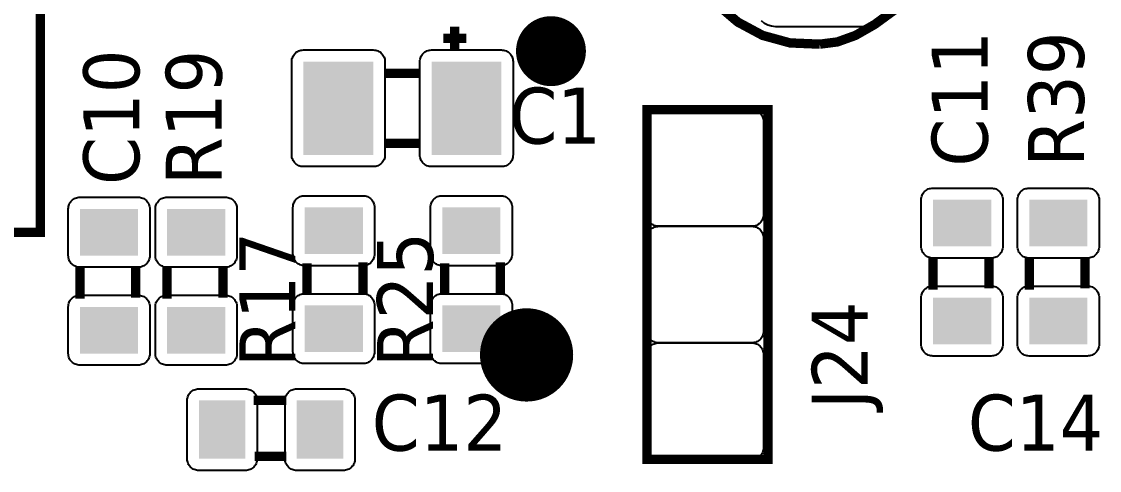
# Model space of a CAD drawing. Header units: millimetres. Extents: x 123.5 to 144.3, y 105.4 to 121.6.
# Drawn here: x 126.4 to 128.066, y 112.076 to 112.769 of the extents above; entities that cross this region are included whole.
import ezdxf

# ---------------------------------------------------------------- set-up
doc = ezdxf.new("R2010")
doc.units = ezdxf.units.MM
doc.layers.add('DESC', color=250, linetype='Continuous')
doc.styles.get("Standard").update_dxf_attribs({"font": 'tahoma.ttf'})

# ---------------------------------------------------------------- blocks, each defined once
blk = doc.blocks.new('RPAD')
blk.add_trace([(-0.5, -0.5), (-0.5, 0.5), (0.5, -0.5), (0.5, 0.5)])
blk = doc.blocks.new('EPAD')
at = {"const_width": 0.5}
blk.add_lwpolyline([(-0.25, 0, 1), (0.25, 0, 1)], format="xyb", close=True, dxfattribs=at)
blk = doc.blocks.new('DIELEC-AUT006')
at = {"const_width": 0.012}
for points in [[(145.8123, 112.2785), (146.5504, 112.2785), (146.5504, 113.6663), (145.8123, 113.6663), (145.8123, 112.2785)], [(145.8123, 112.2785), (146.5504, 112.2785), (146.5504, 113.6663), (145.8123, 113.6663), (145.8123, 112.2785)], [(145.8123, 112.2785), (146.5504, 112.2785), (146.5504, 113.6663), (145.8123, 113.6663), (145.8123, 112.2785)], [(147.5544, 112.5205), (147.516, 112.5221), (147.4806, 112.5318), (147.4487, 112.5489), (147.4211, 112.5725), (147.3984, 112.6018), (147.3813, 112.636), (147.3706, 112.6742), (147.3669, 112.7155)], [(147.5544, 112.5205), (147.516, 112.5221), (147.4806, 112.5318), (147.4487, 112.5489), (147.4211, 112.5725), (147.3984, 112.6018), (147.3813, 112.636), (147.3706, 112.6742), (147.3669, 112.7155)], [(147.5544, 112.5205), (147.516, 112.5221), (147.4806, 112.5318), (147.4487, 112.5489), (147.4211, 112.5725), (147.3984, 112.6018), (147.3813, 112.636), (147.3706, 112.6742), (147.3669, 112.7155)], [(147.5544, 112.5205), (147.577, 112.5234), (147.6003, 112.5318), (147.625, 112.5459), (147.6519, 112.5655)], [(147.5544, 112.5205), (147.577, 112.5234), (147.6003, 112.5318), (147.625, 112.5459), (147.6519, 112.5655)], [(147.5544, 112.5205), (147.577, 112.5234), (147.6003, 112.5318), (147.625, 112.5459), (147.6519, 112.5655)], [(147.0843, 112.543), (147.0843, 112.513)], [(147.0843, 112.543), (147.0843, 112.513)], [(147.0843, 112.543), (147.0843, 112.513)], [(147.0693, 112.528), (147.0993, 112.528)], [(147.0693, 112.528), (147.0993, 112.528)], [(147.0693, 112.528), (147.0993, 112.528)], [(146.9943, 112.483), (147.0393, 112.483)], [(146.9943, 112.483), (147.0393, 112.483)], [(146.9943, 112.483), (147.0393, 112.483)], [(147.3317, 111.9862), (147.4876, 111.9862), (147.4876, 112.4362), (147.3317, 112.4362), (147.3317, 111.9862)], [(147.3317, 111.9862), (147.4876, 111.9862), (147.4876, 112.4362), (147.3317, 112.4362), (147.3317, 111.9862)], [(147.3317, 111.9862), (147.4876, 111.9862), (147.4876, 112.4362), (147.3317, 112.4362), (147.3317, 111.9862)], [(146.9943, 112.393), (147.0393, 112.393)], [(146.9943, 112.393), (147.0393, 112.393)], [(146.9943, 112.393), (147.0393, 112.393)], [(147.7, 112.2468), (147.7, 112.2048)], [(147.7, 112.2468), (147.7, 112.2048)], [(147.7, 112.2468), (147.7, 112.2048)], [(147.772, 112.2468), (147.772, 112.2063)], [(147.772, 112.2468), (147.772, 112.2063)], [(147.772, 112.2468), (147.772, 112.2063)], [(147.824, 112.2468), (147.824, 112.2048)], [(147.824, 112.2468), (147.824, 112.2048)], [(147.824, 112.2468), (147.824, 112.2048)], [(147.896, 112.2468), (147.896, 112.2063)], [(147.896, 112.2468), (147.896, 112.2063)], [(147.896, 112.2468), (147.896, 112.2063)], [(146.6015, 112.235), (146.6015, 112.193)], [(146.6015, 112.235), (146.6015, 112.193)], [(146.6015, 112.235), (146.6015, 112.193)], [(146.6735, 112.235), (146.6735, 112.1945)], [(146.6735, 112.235), (146.6735, 112.1945)], [(146.6735, 112.235), (146.6735, 112.1945)], [(146.7137, 112.235), (146.7137, 112.193)], [(146.7137, 112.235), (146.7137, 112.193)], [(146.7137, 112.235), (146.7137, 112.193)], [(146.7857, 112.235), (146.7857, 112.1945)], [(146.7857, 112.235), (146.7857, 112.1945)], [(146.7857, 112.235), (146.7857, 112.1945)], [(146.8939, 112.198), (146.8939, 112.2385)], [(146.8939, 112.198), (146.8939, 112.2385)], [(146.8939, 112.198), (146.8939, 112.2385)], [(146.9659, 112.198), (146.9659, 112.24)], [(146.9659, 112.198), (146.9659, 112.24)], [(146.9659, 112.198), (146.9659, 112.24)], [(147.0711, 112.198), (147.0711, 112.2385)], [(147.0711, 112.198), (147.0711, 112.2385)], [(147.0711, 112.198), (147.0711, 112.2385)], [(147.1431, 112.198), (147.1431, 112.24)], [(147.1431, 112.198), (147.1431, 112.24)], [(147.1431, 112.198), (147.1431, 112.24)], [(146.8672, 112.0621), (146.8252, 112.0621)], [(146.8672, 112.0621), (146.8252, 112.0621)], [(146.8672, 112.0621), (146.8252, 112.0621)], [(146.8672, 111.9901), (146.8267, 111.9901)], [(146.8672, 111.9901), (146.8267, 111.9901)], [(146.8672, 111.9901), (146.8267, 111.9901)]]:
    blk.add_lwpolyline(points, dxfattribs=at)
blk.add_lwpolyline([(147.6295, 112.5504), (147.6258, 112.5473), (147.6214, 112.545), (147.6166, 112.5436), (147.6114, 112.543), (147.4974, 112.543), (147.4922, 112.5436), (147.4873, 112.545), (147.483, 112.5473), (147.4793, 112.5504)])
for points in [[(146.8893, 112.513), (146.9793, 112.513), (146.9809, 112.5129), (146.9824, 112.5127), (146.9838, 112.5123), (146.9852, 112.5118), (146.9865, 112.5112), (146.9878, 112.5105), (146.9889, 112.5096), (146.99, 112.5086), (146.9909, 112.5076), (146.9918, 112.5064), (146.9925, 112.5052), (146.9931, 112.5039), (146.9936, 112.5025), (146.994, 112.5011), (146.9942, 112.4995), (146.9943, 112.498), (146.9943, 112.378), (146.9942, 112.3764), (146.994, 112.3749), (146.9936, 112.3735), (146.9931, 112.3721), (146.9925, 112.3708), (146.9918, 112.3695), (146.9909, 112.3684), (146.99, 112.3673), (146.9889, 112.3664), (146.9878, 112.3655), (146.9865, 112.3648), (146.9852, 112.3641), (146.9838, 112.3636), (146.9824, 112.3633), (146.9809, 112.3631), (146.9793, 112.363), (146.8893, 112.363), (146.8877, 112.3631), (146.8862, 112.3633), (146.8848, 112.3636), (146.8834, 112.3641), (146.8821, 112.3648), (146.8808, 112.3655), (146.8797, 112.3664), (146.8786, 112.3673), (146.8777, 112.3684), (146.8768, 112.3695), (146.8761, 112.3708), (146.8755, 112.3721), (146.875, 112.3735), (146.8746, 112.3749), (146.8744, 112.3764), (146.8743, 112.378), (146.8743, 112.498), (146.8744, 112.4995), (146.8746, 112.5011), (146.875, 112.5025), (146.8755, 112.5039), (146.8761, 112.5052), (146.8768, 112.5064), (146.8777, 112.5076), (146.8786, 112.5086), (146.8797, 112.5096), (146.8808, 112.5105), (146.8821, 112.5112), (146.8834, 112.5118), (146.8848, 112.5123), (146.8862, 112.5127), (146.8877, 112.5129), (146.8893, 112.513)], [(147.0543, 112.513), (147.1443, 112.513), (147.1459, 112.5129), (147.1474, 112.5127), (147.1488, 112.5123), (147.1502, 112.5118), (147.1515, 112.5112), (147.1528, 112.5105), (147.1539, 112.5096), (147.155, 112.5086), (147.1559, 112.5076), (147.1568, 112.5064), (147.1575, 112.5052), (147.1581, 112.5039), (147.1586, 112.5025), (147.159, 112.5011), (147.1592, 112.4995), (147.1593, 112.498), (147.1593, 112.378), (147.1592, 112.3764), (147.159, 112.3749), (147.1586, 112.3735), (147.1581, 112.3721), (147.1575, 112.3708), (147.1568, 112.3695), (147.1559, 112.3684), (147.155, 112.3673), (147.1539, 112.3664), (147.1528, 112.3655), (147.1515, 112.3648), (147.1502, 112.3641), (147.1488, 112.3636), (147.1474, 112.3633), (147.1459, 112.3631), (147.1443, 112.363), (147.0543, 112.363), (147.0527, 112.3631), (147.0512, 112.3633), (147.0498, 112.3636), (147.0484, 112.3641), (147.0471, 112.3648), (147.0458, 112.3655), (147.0447, 112.3664), (147.0436, 112.3673), (147.0427, 112.3684), (147.0418, 112.3695), (147.0411, 112.3708), (147.0405, 112.3721), (147.04, 112.3735), (147.0396, 112.3749), (147.0394, 112.3764), (147.0393, 112.378), (147.0393, 112.498), (147.0394, 112.4995), (147.0396, 112.5011), (147.04, 112.5025), (147.0405, 112.5039), (147.0411, 112.5052), (147.0418, 112.5064), (147.0427, 112.5076), (147.0436, 112.5086), (147.0447, 112.5096), (147.0458, 112.5105), (147.0471, 112.5112), (147.0484, 112.5118), (147.0498, 112.5123), (147.0512, 112.5127), (147.0527, 112.5129), (147.0543, 112.513)], [(147.4817, 112.4212), (147.4817, 112.3012), (147.4817, 112.2997), (147.4814, 112.2981), (147.4811, 112.2967), (147.4806, 112.2953), (147.48, 112.294), (147.4792, 112.2928), (147.4784, 112.2916), (147.4774, 112.2905), (147.4763, 112.2896), (147.4752, 112.2887), (147.474, 112.288), (147.4726, 112.2874), (147.4713, 112.2869), (147.4698, 112.2865), (147.4683, 112.2863), (147.4667, 112.2862), (147.3467, 112.2862), (147.3452, 112.2863), (147.3437, 112.2865), (147.3422, 112.2869), (147.3408, 112.2874), (147.3395, 112.288), (147.3383, 112.2887), (147.3371, 112.2896), (147.3361, 112.2905), (147.3351, 112.2916), (147.3343, 112.2928), (147.3335, 112.294), (147.3329, 112.2953), (147.3324, 112.2967), (147.332, 112.2981), (147.3318, 112.2997), (147.3317, 112.3012), (147.3317, 112.4212), (147.3318, 112.4228), (147.332, 112.4243), (147.3324, 112.4257), (147.3329, 112.4271), (147.3335, 112.4284), (147.3343, 112.4297), (147.3351, 112.4308), (147.3361, 112.4319), (147.3371, 112.4328), (147.3383, 112.4337), (147.3395, 112.4344), (147.3408, 112.4351), (147.3422, 112.4356), (147.3437, 112.4359), (147.3452, 112.4361), (147.3467, 112.4362), (147.4667, 112.4362), (147.4683, 112.4361), (147.4698, 112.4359), (147.4713, 112.4356), (147.4726, 112.4351), (147.474, 112.4344), (147.4752, 112.4337), (147.4763, 112.4328), (147.4774, 112.4319), (147.4784, 112.4308), (147.4792, 112.4297), (147.48, 112.4284), (147.4806, 112.4271), (147.4811, 112.4257), (147.4814, 112.4243), (147.4817, 112.4228), (147.4817, 112.4212)], [(147.79, 112.3203), (147.79, 112.2603), (147.7899, 112.2588), (147.7897, 112.2573), (147.7893, 112.2558), (147.7888, 112.2544), (147.7882, 112.2531), (147.7874, 112.2519), (147.7866, 112.2507), (147.7856, 112.2497), (147.7846, 112.2487), (147.7834, 112.2479), (147.7822, 112.2471), (147.7809, 112.2465), (147.7795, 112.246), (147.778, 112.2456), (147.7765, 112.2454), (147.775, 112.2453), (147.7, 112.2453), (147.6984, 112.2454), (147.6969, 112.2456), (147.6954, 112.246), (147.694, 112.2465), (147.6927, 112.2471), (147.6915, 112.2479), (147.6903, 112.2487), (147.6893, 112.2497), (147.6883, 112.2507), (147.6875, 112.2519), (147.6867, 112.2531), (147.6861, 112.2544), (147.6856, 112.2558), (147.6853, 112.2573), (147.685, 112.2588), (147.685, 112.2603), (147.685, 112.3203), (147.685, 112.3219), (147.6853, 112.3234), (147.6856, 112.3249), (147.6861, 112.3263), (147.6867, 112.3276), (147.6875, 112.3288), (147.6883, 112.33), (147.6893, 112.331), (147.6903, 112.332), (147.6915, 112.3328), (147.6927, 112.3336), (147.694, 112.3342), (147.6954, 112.3347), (147.6969, 112.335), (147.6984, 112.3353), (147.7, 112.3353), (147.775, 112.3353), (147.7765, 112.3353), (147.778, 112.335), (147.7795, 112.3347), (147.7809, 112.3342), (147.7822, 112.3336), (147.7834, 112.3328), (147.7846, 112.332), (147.7856, 112.331), (147.7866, 112.33), (147.7874, 112.3288), (147.7882, 112.3276), (147.7888, 112.3263), (147.7893, 112.3249), (147.7897, 112.3234), (147.7899, 112.3219), (147.79, 112.3203)], [(147.914, 112.3203), (147.914, 112.2603), (147.9139, 112.2588), (147.9137, 112.2573), (147.9133, 112.2558), (147.9128, 112.2544), (147.9122, 112.2531), (147.9114, 112.2519), (147.9106, 112.2507), (147.9096, 112.2497), (147.9086, 112.2487), (147.9074, 112.2479), (147.9062, 112.2471), (147.9049, 112.2465), (147.9035, 112.246), (147.902, 112.2456), (147.9005, 112.2454), (147.899, 112.2453), (147.824, 112.2453), (147.8224, 112.2454), (147.8209, 112.2456), (147.8195, 112.246), (147.8181, 112.2465), (147.8168, 112.2471), (147.8155, 112.2479), (147.8144, 112.2487), (147.8133, 112.2497), (147.8123, 112.2507), (147.8115, 112.2519), (147.8107, 112.2531), (147.8101, 112.2544), (147.8096, 112.2558), (147.8093, 112.2573), (147.809, 112.2588), (147.809, 112.2603), (147.809, 112.3203), (147.809, 112.3219), (147.8093, 112.3234), (147.8096, 112.3249), (147.8101, 112.3263), (147.8107, 112.3276), (147.8115, 112.3288), (147.8123, 112.33), (147.8133, 112.331), (147.8144, 112.332), (147.8155, 112.3328), (147.8168, 112.3336), (147.8181, 112.3342), (147.8195, 112.3347), (147.8209, 112.335), (147.8224, 112.3353), (147.824, 112.3353), (147.899, 112.3353), (147.9005, 112.3353), (147.902, 112.335), (147.9035, 112.3347), (147.9049, 112.3342), (147.9062, 112.3336), (147.9074, 112.3328), (147.9086, 112.332), (147.9096, 112.331), (147.9106, 112.33), (147.9114, 112.3288), (147.9122, 112.3276), (147.9128, 112.3263), (147.9133, 112.3249), (147.9137, 112.3234), (147.9139, 112.3219), (147.914, 112.3203)], [(146.6915, 112.3085), (146.6915, 112.2485), (146.6915, 112.247), (146.6912, 112.2455), (146.6909, 112.244), (146.6904, 112.2426), (146.6897, 112.2413), (146.689, 112.2401), (146.6882, 112.2389), (146.6872, 112.2379), (146.6861, 112.2369), (146.685, 112.2361), (146.6837, 112.2353), (146.6824, 112.2347), (146.681, 112.2342), (146.6796, 112.2338), (146.6781, 112.2336), (146.6765, 112.2335), (146.6015, 112.2335), (146.6, 112.2336), (146.5985, 112.2338), (146.597, 112.2342), (146.5956, 112.2347), (146.5943, 112.2353), (146.5931, 112.2361), (146.5919, 112.2369), (146.5909, 112.2379), (146.5899, 112.2389), (146.589, 112.2401), (146.5883, 112.2413), (146.5877, 112.2426), (146.5872, 112.244), (146.5868, 112.2455), (146.5866, 112.247), (146.5865, 112.2485), (146.5865, 112.3085), (146.5866, 112.3101), (146.5868, 112.3116), (146.5872, 112.3131), (146.5877, 112.3144), (146.5883, 112.3158), (146.589, 112.317), (146.5899, 112.3181), (146.5909, 112.3192), (146.5919, 112.3202), (146.5931, 112.321), (146.5943, 112.3218), (146.5956, 112.3224), (146.597, 112.3229), (146.5985, 112.3232), (146.6, 112.3235), (146.6015, 112.3235), (146.6765, 112.3235), (146.6781, 112.3235), (146.6796, 112.3232), (146.681, 112.3229), (146.6824, 112.3224), (146.6837, 112.3218), (146.685, 112.321), (146.6861, 112.3202), (146.6872, 112.3192), (146.6882, 112.3181), (146.689, 112.317), (146.6897, 112.3158), (146.6904, 112.3144), (146.6909, 112.3131), (146.6912, 112.3116), (146.6915, 112.3101), (146.6915, 112.3085)], [(146.8037, 112.3085), (146.8037, 112.2485), (146.8037, 112.247), (146.8034, 112.2455), (146.8031, 112.244), (146.8026, 112.2426), (146.802, 112.2413), (146.8012, 112.2401), (146.8004, 112.2389), (146.7994, 112.2379), (146.7983, 112.2369), (146.7972, 112.2361), (146.7959, 112.2353), (146.7946, 112.2347), (146.7932, 112.2342), (146.7918, 112.2338), (146.7903, 112.2336), (146.7887, 112.2335), (146.7137, 112.2335), (146.7122, 112.2336), (146.7107, 112.2338), (146.7092, 112.2342), (146.7078, 112.2347), (146.7065, 112.2353), (146.7053, 112.2361), (146.7041, 112.2369), (146.7031, 112.2379), (146.7021, 112.2389), (146.7013, 112.2401), (146.7005, 112.2413), (146.6999, 112.2426), (146.6994, 112.244), (146.699, 112.2455), (146.6988, 112.247), (146.6987, 112.2485), (146.6987, 112.3085), (146.6988, 112.3101), (146.699, 112.3116), (146.6994, 112.3131), (146.6999, 112.3144), (146.7005, 112.3158), (146.7013, 112.317), (146.7021, 112.3181), (146.7031, 112.3192), (146.7041, 112.3202), (146.7053, 112.321), (146.7065, 112.3218), (146.7078, 112.3224), (146.7092, 112.3229), (146.7107, 112.3232), (146.7122, 112.3235), (146.7137, 112.3235), (146.7887, 112.3235), (146.7903, 112.3235), (146.7918, 112.3232), (146.7932, 112.3229), (146.7946, 112.3224), (146.7959, 112.3218), (146.7972, 112.321), (146.7983, 112.3202), (146.7994, 112.3192), (146.8004, 112.3181), (146.8012, 112.317), (146.802, 112.3158), (146.8026, 112.3144), (146.8031, 112.3131), (146.8034, 112.3116), (146.8037, 112.3101), (146.8037, 112.3085)], [(146.8759, 112.2505), (146.8759, 112.3105), (146.876, 112.3121), (146.8762, 112.3136), (146.8766, 112.315), (146.8771, 112.3164), (146.8777, 112.3177), (146.8784, 112.319), (146.8793, 112.3201), (146.8802, 112.3212), (146.8813, 112.3221), (146.8824, 112.323), (146.8837, 112.3237), (146.885, 112.3244), (146.8864, 112.3249), (146.8878, 112.3252), (146.8893, 112.3254), (146.8909, 112.3255), (146.9659, 112.3255), (146.9675, 112.3254), (146.969, 112.3252), (146.9704, 112.3249), (146.9718, 112.3244), (146.9731, 112.3237), (146.9744, 112.323), (146.9755, 112.3221), (146.9766, 112.3212), (146.9775, 112.3201), (146.9784, 112.319), (146.9791, 112.3177), (146.9797, 112.3164), (146.9802, 112.315), (146.9806, 112.3136), (146.9808, 112.3121), (146.9809, 112.3105), (146.9809, 112.2505), (146.9808, 112.249), (146.9806, 112.2475), (146.9802, 112.246), (146.9797, 112.2446), (146.9791, 112.2433), (146.9784, 112.2421), (146.9775, 112.2409), (146.9766, 112.2399), (146.9755, 112.2389), (146.9744, 112.238), (146.9731, 112.2373), (146.9718, 112.2367), (146.9704, 112.2362), (146.969, 112.2358), (146.9675, 112.2356), (146.9659, 112.2355), (146.8909, 112.2355), (146.8893, 112.2356), (146.8878, 112.2358), (146.8864, 112.2362), (146.885, 112.2367), (146.8837, 112.2373), (146.8824, 112.238), (146.8813, 112.2389), (146.8802, 112.2399), (146.8793, 112.2409), (146.8784, 112.2421), (146.8777, 112.2433), (146.8771, 112.2446), (146.8766, 112.246), (146.8762, 112.2475), (146.876, 112.249), (146.8759, 112.2505)], [(147.0531, 112.2505), (147.0531, 112.3105), (147.0531, 112.3121), (147.0534, 112.3136), (147.0537, 112.315), (147.0542, 112.3164), (147.0548, 112.3177), (147.0556, 112.319), (147.0564, 112.3201), (147.0574, 112.3212), (147.0585, 112.3221), (147.0596, 112.323), (147.0608, 112.3237), (147.0622, 112.3244), (147.0635, 112.3249), (147.065, 112.3252), (147.0665, 112.3254), (147.0681, 112.3255), (147.1431, 112.3255), (147.1446, 112.3254), (147.1461, 112.3252), (147.1476, 112.3249), (147.149, 112.3244), (147.1503, 112.3237), (147.1515, 112.323), (147.1527, 112.3221), (147.1537, 112.3212), (147.1547, 112.3201), (147.1555, 112.319), (147.1563, 112.3177), (147.1569, 112.3164), (147.1574, 112.315), (147.1578, 112.3136), (147.158, 112.3121), (147.1581, 112.3105), (147.1581, 112.2505), (147.158, 112.249), (147.1578, 112.2475), (147.1574, 112.246), (147.1569, 112.2446), (147.1563, 112.2433), (147.1555, 112.2421), (147.1547, 112.2409), (147.1537, 112.2399), (147.1527, 112.2389), (147.1515, 112.238), (147.1503, 112.2373), (147.149, 112.2367), (147.1476, 112.2362), (147.1461, 112.2358), (147.1446, 112.2356), (147.1431, 112.2355), (147.0681, 112.2355), (147.0665, 112.2356), (147.065, 112.2358), (147.0635, 112.2362), (147.0622, 112.2367), (147.0608, 112.2373), (147.0596, 112.238), (147.0585, 112.2389), (147.0574, 112.2399), (147.0564, 112.2409), (147.0556, 112.2421), (147.0548, 112.2433), (147.0542, 112.2446), (147.0537, 112.246), (147.0534, 112.2475), (147.0531, 112.249), (147.0531, 112.2505)], [(147.4817, 112.2712), (147.4817, 112.1512), (147.4817, 112.1497), (147.4814, 112.1481), (147.4811, 112.1467), (147.4806, 112.1453), (147.48, 112.144), (147.4792, 112.1428), (147.4784, 112.1416), (147.4774, 112.1405), (147.4763, 112.1396), (147.4752, 112.1387), (147.474, 112.138), (147.4726, 112.1374), (147.4713, 112.1369), (147.4698, 112.1365), (147.4683, 112.1363), (147.4667, 112.1362), (147.3467, 112.1362), (147.3452, 112.1363), (147.3437, 112.1365), (147.3422, 112.1369), (147.3408, 112.1374), (147.3395, 112.138), (147.3383, 112.1387), (147.3371, 112.1396), (147.3361, 112.1405), (147.3351, 112.1416), (147.3343, 112.1428), (147.3335, 112.144), (147.3329, 112.1453), (147.3324, 112.1467), (147.332, 112.1481), (147.3318, 112.1497), (147.3317, 112.1512), (147.3317, 112.2712), (147.3318, 112.2728), (147.332, 112.2743), (147.3324, 112.2757), (147.3329, 112.2771), (147.3335, 112.2784), (147.3343, 112.2797), (147.3351, 112.2808), (147.3361, 112.2819), (147.3371, 112.2828), (147.3383, 112.2837), (147.3395, 112.2844), (147.3408, 112.2851), (147.3422, 112.2856), (147.3437, 112.2859), (147.3452, 112.2861), (147.3467, 112.2862), (147.4667, 112.2862), (147.4683, 112.2861), (147.4698, 112.2859), (147.4713, 112.2856), (147.4726, 112.2851), (147.474, 112.2844), (147.4752, 112.2837), (147.4763, 112.2828), (147.4774, 112.2819), (147.4784, 112.2808), (147.4792, 112.2797), (147.48, 112.2784), (147.4806, 112.2771), (147.4811, 112.2757), (147.4814, 112.2743), (147.4817, 112.2728), (147.4817, 112.2712)], [(147.79, 112.1943), (147.79, 112.1343), (147.7899, 112.1328), (147.7897, 112.1313), (147.7893, 112.1298), (147.7888, 112.1284), (147.7882, 112.1271), (147.7874, 112.1259), (147.7866, 112.1247), (147.7856, 112.1237), (147.7846, 112.1227), (147.7834, 112.1219), (147.7822, 112.1211), (147.7809, 112.1205), (147.7795, 112.12), (147.778, 112.1196), (147.7765, 112.1194), (147.775, 112.1193), (147.7, 112.1193), (147.6984, 112.1194), (147.6969, 112.1196), (147.6954, 112.12), (147.694, 112.1205), (147.6927, 112.1211), (147.6915, 112.1219), (147.6903, 112.1227), (147.6893, 112.1237), (147.6883, 112.1247), (147.6875, 112.1259), (147.6867, 112.1271), (147.6861, 112.1284), (147.6856, 112.1298), (147.6853, 112.1313), (147.685, 112.1328), (147.685, 112.1343), (147.685, 112.1943), (147.685, 112.1959), (147.6853, 112.1974), (147.6856, 112.1989), (147.6861, 112.2003), (147.6867, 112.2016), (147.6875, 112.2028), (147.6883, 112.204), (147.6893, 112.205), (147.6903, 112.206), (147.6915, 112.2068), (147.6927, 112.2076), (147.694, 112.2082), (147.6954, 112.2087), (147.6969, 112.209), (147.6984, 112.2093), (147.7, 112.2093), (147.775, 112.2093), (147.7765, 112.2093), (147.778, 112.209), (147.7795, 112.2087), (147.7809, 112.2082), (147.7822, 112.2076), (147.7834, 112.2068), (147.7846, 112.206), (147.7856, 112.205), (147.7866, 112.204), (147.7874, 112.2028), (147.7882, 112.2016), (147.7888, 112.2003), (147.7893, 112.1989), (147.7897, 112.1974), (147.7899, 112.1959), (147.79, 112.1943)], [(147.914, 112.1943), (147.914, 112.1343), (147.9139, 112.1328), (147.9137, 112.1313), (147.9133, 112.1298), (147.9128, 112.1284), (147.9122, 112.1271), (147.9114, 112.1259), (147.9106, 112.1247), (147.9096, 112.1237), (147.9086, 112.1227), (147.9074, 112.1219), (147.9062, 112.1211), (147.9049, 112.1205), (147.9035, 112.12), (147.902, 112.1196), (147.9005, 112.1194), (147.899, 112.1193), (147.824, 112.1193), (147.8224, 112.1194), (147.8209, 112.1196), (147.8195, 112.12), (147.8181, 112.1205), (147.8168, 112.1211), (147.8155, 112.1219), (147.8144, 112.1227), (147.8133, 112.1237), (147.8123, 112.1247), (147.8115, 112.1259), (147.8107, 112.1271), (147.8101, 112.1284), (147.8096, 112.1298), (147.8093, 112.1313), (147.809, 112.1328), (147.809, 112.1343), (147.809, 112.1943), (147.809, 112.1959), (147.8093, 112.1974), (147.8096, 112.1989), (147.8101, 112.2003), (147.8107, 112.2016), (147.8115, 112.2028), (147.8123, 112.204), (147.8133, 112.205), (147.8144, 112.206), (147.8155, 112.2068), (147.8168, 112.2076), (147.8181, 112.2082), (147.8195, 112.2087), (147.8209, 112.209), (147.8224, 112.2093), (147.824, 112.2093), (147.899, 112.2093), (147.9005, 112.2093), (147.902, 112.209), (147.9035, 112.2087), (147.9049, 112.2082), (147.9062, 112.2076), (147.9074, 112.2068), (147.9086, 112.206), (147.9096, 112.205), (147.9106, 112.204), (147.9114, 112.2028), (147.9122, 112.2016), (147.9128, 112.2003), (147.9133, 112.1989), (147.9137, 112.1974), (147.9139, 112.1959), (147.914, 112.1943)], [(146.6915, 112.1825), (146.6915, 112.1225), (146.6915, 112.121), (146.6912, 112.1195), (146.6909, 112.118), (146.6904, 112.1166), (146.6897, 112.1153), (146.689, 112.1141), (146.6882, 112.1129), (146.6872, 112.1119), (146.6861, 112.1109), (146.685, 112.1101), (146.6837, 112.1093), (146.6824, 112.1087), (146.681, 112.1082), (146.6796, 112.1078), (146.6781, 112.1076), (146.6765, 112.1075), (146.6015, 112.1075), (146.6, 112.1076), (146.5985, 112.1078), (146.597, 112.1082), (146.5956, 112.1087), (146.5943, 112.1093), (146.5931, 112.1101), (146.5919, 112.1109), (146.5909, 112.1119), (146.5899, 112.1129), (146.589, 112.1141), (146.5883, 112.1153), (146.5877, 112.1166), (146.5872, 112.118), (146.5868, 112.1195), (146.5866, 112.121), (146.5865, 112.1225), (146.5865, 112.1825), (146.5866, 112.1841), (146.5868, 112.1856), (146.5872, 112.1871), (146.5877, 112.1884), (146.5883, 112.1898), (146.589, 112.191), (146.5899, 112.1921), (146.5909, 112.1932), (146.5919, 112.1942), (146.5931, 112.195), (146.5943, 112.1958), (146.5956, 112.1964), (146.597, 112.1969), (146.5985, 112.1972), (146.6, 112.1975), (146.6015, 112.1975), (146.6765, 112.1975), (146.6781, 112.1975), (146.6796, 112.1972), (146.681, 112.1969), (146.6824, 112.1964), (146.6837, 112.1958), (146.685, 112.195), (146.6861, 112.1942), (146.6872, 112.1932), (146.6882, 112.1921), (146.689, 112.191), (146.6897, 112.1898), (146.6904, 112.1884), (146.6909, 112.1871), (146.6912, 112.1856), (146.6915, 112.1841), (146.6915, 112.1825)], [(146.8037, 112.1825), (146.8037, 112.1225), (146.8037, 112.121), (146.8034, 112.1195), (146.8031, 112.118), (146.8026, 112.1166), (146.802, 112.1153), (146.8012, 112.1141), (146.8004, 112.1129), (146.7994, 112.1119), (146.7983, 112.1109), (146.7972, 112.1101), (146.7959, 112.1093), (146.7946, 112.1087), (146.7932, 112.1082), (146.7918, 112.1078), (146.7903, 112.1076), (146.7887, 112.1075), (146.7137, 112.1075), (146.7122, 112.1076), (146.7107, 112.1078), (146.7092, 112.1082), (146.7078, 112.1087), (146.7065, 112.1093), (146.7053, 112.1101), (146.7041, 112.1109), (146.7031, 112.1119), (146.7021, 112.1129), (146.7013, 112.1141), (146.7005, 112.1153), (146.6999, 112.1166), (146.6994, 112.118), (146.699, 112.1195), (146.6988, 112.121), (146.6987, 112.1225), (146.6987, 112.1825), (146.6988, 112.1841), (146.699, 112.1856), (146.6994, 112.1871), (146.6999, 112.1884), (146.7005, 112.1898), (146.7013, 112.191), (146.7021, 112.1921), (146.7031, 112.1932), (146.7041, 112.1942), (146.7053, 112.195), (146.7065, 112.1958), (146.7078, 112.1964), (146.7092, 112.1969), (146.7107, 112.1972), (146.7122, 112.1975), (146.7137, 112.1975), (146.7887, 112.1975), (146.7903, 112.1975), (146.7918, 112.1972), (146.7932, 112.1969), (146.7946, 112.1964), (146.7959, 112.1958), (146.7972, 112.195), (146.7983, 112.1942), (146.7994, 112.1932), (146.8004, 112.1921), (146.8012, 112.191), (146.802, 112.1898), (146.8026, 112.1884), (146.8031, 112.1871), (146.8034, 112.1856), (146.8037, 112.1841), (146.8037, 112.1825)], [(146.8759, 112.1245), (146.8759, 112.1845), (146.876, 112.1861), (146.8762, 112.1876), (146.8766, 112.189), (146.8771, 112.1904), (146.8777, 112.1917), (146.8784, 112.193), (146.8793, 112.1941), (146.8802, 112.1952), (146.8813, 112.1961), (146.8824, 112.197), (146.8837, 112.1977), (146.885, 112.1984), (146.8864, 112.1989), (146.8878, 112.1992), (146.8893, 112.1994), (146.8909, 112.1995), (146.9659, 112.1995), (146.9675, 112.1994), (146.969, 112.1992), (146.9704, 112.1989), (146.9718, 112.1984), (146.9731, 112.1977), (146.9744, 112.197), (146.9755, 112.1961), (146.9766, 112.1952), (146.9775, 112.1941), (146.9784, 112.193), (146.9791, 112.1917), (146.9797, 112.1904), (146.9802, 112.189), (146.9806, 112.1876), (146.9808, 112.1861), (146.9809, 112.1845), (146.9809, 112.1245), (146.9808, 112.123), (146.9806, 112.1215), (146.9802, 112.12), (146.9797, 112.1186), (146.9791, 112.1173), (146.9784, 112.1161), (146.9775, 112.1149), (146.9766, 112.1139), (146.9755, 112.1129), (146.9744, 112.112), (146.9731, 112.1113), (146.9718, 112.1107), (146.9704, 112.1102), (146.969, 112.1098), (146.9675, 112.1096), (146.9659, 112.1095), (146.8909, 112.1095), (146.8893, 112.1096), (146.8878, 112.1098), (146.8864, 112.1102), (146.885, 112.1107), (146.8837, 112.1113), (146.8824, 112.112), (146.8813, 112.1129), (146.8802, 112.1139), (146.8793, 112.1149), (146.8784, 112.1161), (146.8777, 112.1173), (146.8771, 112.1186), (146.8766, 112.12), (146.8762, 112.1215), (146.876, 112.123), (146.8759, 112.1245)], [(147.0531, 112.1245), (147.0531, 112.1845), (147.0531, 112.1861), (147.0534, 112.1876), (147.0537, 112.189), (147.0542, 112.1904), (147.0548, 112.1917), (147.0556, 112.193), (147.0564, 112.1941), (147.0574, 112.1952), (147.0585, 112.1961), (147.0596, 112.197), (147.0608, 112.1977), (147.0622, 112.1984), (147.0635, 112.1989), (147.065, 112.1992), (147.0665, 112.1994), (147.0681, 112.1995), (147.1431, 112.1995), (147.1446, 112.1994), (147.1461, 112.1992), (147.1476, 112.1989), (147.149, 112.1984), (147.1503, 112.1977), (147.1515, 112.197), (147.1527, 112.1961), (147.1537, 112.1952), (147.1547, 112.1941), (147.1555, 112.193), (147.1563, 112.1917), (147.1569, 112.1904), (147.1574, 112.189), (147.1578, 112.1876), (147.158, 112.1861), (147.1581, 112.1845), (147.1581, 112.1245), (147.158, 112.123), (147.1578, 112.1215), (147.1574, 112.12), (147.1569, 112.1186), (147.1563, 112.1173), (147.1555, 112.1161), (147.1547, 112.1149), (147.1537, 112.1139), (147.1527, 112.1129), (147.1515, 112.112), (147.1503, 112.1113), (147.149, 112.1107), (147.1476, 112.1102), (147.1461, 112.1098), (147.1446, 112.1096), (147.1431, 112.1095), (147.0681, 112.1095), (147.0665, 112.1096), (147.065, 112.1098), (147.0635, 112.1102), (147.0622, 112.1107), (147.0608, 112.1113), (147.0596, 112.112), (147.0585, 112.1129), (147.0574, 112.1139), (147.0564, 112.1149), (147.0556, 112.1161), (147.0548, 112.1173), (147.0542, 112.1186), (147.0537, 112.12), (147.0534, 112.1215), (147.0531, 112.123), (147.0531, 112.1245)], [(147.4817, 112.1212), (147.4817, 112.0012), (147.4817, 111.9997), (147.4814, 111.9981), (147.4811, 111.9967), (147.4806, 111.9953), (147.48, 111.994), (147.4792, 111.9928), (147.4784, 111.9916), (147.4774, 111.9905), (147.4763, 111.9896), (147.4752, 111.9887), (147.474, 111.988), (147.4726, 111.9874), (147.4713, 111.9869), (147.4698, 111.9865), (147.4683, 111.9863), (147.4667, 111.9862), (147.3467, 111.9862), (147.3452, 111.9863), (147.3437, 111.9865), (147.3422, 111.9869), (147.3408, 111.9874), (147.3395, 111.988), (147.3383, 111.9887), (147.3371, 111.9896), (147.3361, 111.9905), (147.3351, 111.9916), (147.3343, 111.9928), (147.3335, 111.994), (147.3329, 111.9953), (147.3324, 111.9967), (147.332, 111.9981), (147.3318, 111.9997), (147.3317, 112.0012), (147.3317, 112.1212), (147.3318, 112.1228), (147.332, 112.1243), (147.3324, 112.1257), (147.3329, 112.1271), (147.3335, 112.1284), (147.3343, 112.1297), (147.3351, 112.1308), (147.3361, 112.1319), (147.3371, 112.1328), (147.3383, 112.1337), (147.3395, 112.1344), (147.3408, 112.1351), (147.3422, 112.1356), (147.3437, 112.1359), (147.3452, 112.1361), (147.3467, 112.1362), (147.4667, 112.1362), (147.4683, 112.1361), (147.4698, 112.1359), (147.4713, 112.1356), (147.4726, 112.1351), (147.474, 112.1344), (147.4752, 112.1337), (147.4763, 112.1328), (147.4774, 112.1319), (147.4784, 112.1308), (147.4792, 112.1297), (147.48, 112.1284), (147.4806, 112.1271), (147.4811, 112.1257), (147.4814, 112.1243), (147.4817, 112.1228), (147.4817, 112.1212)], [(146.8147, 111.9721), (146.7547, 111.9721), (146.7531, 111.9722), (146.7516, 111.9724), (146.7502, 111.9728), (146.7488, 111.9733), (146.7475, 111.9739), (146.7462, 111.9746), (146.7451, 111.9755), (146.744, 111.9764), (146.7431, 111.9775), (146.7422, 111.9786), (146.7415, 111.9799), (146.7408, 111.9812), (146.7403, 111.9826), (146.74, 111.984), (146.7398, 111.9855), (146.7397, 111.9871), (146.7397, 112.0621), (146.7398, 112.0637), (146.74, 112.0652), (146.7403, 112.0666), (146.7408, 112.068), (146.7415, 112.0693), (146.7422, 112.0706), (146.7431, 112.0717), (146.744, 112.0728), (146.7451, 112.0737), (146.7462, 112.0746), (146.7475, 112.0753), (146.7488, 112.0759), (146.7502, 112.0764), (146.7516, 112.0768), (146.7531, 112.077), (146.7547, 112.0771), (146.8147, 112.0771), (146.8162, 112.077), (146.8177, 112.0768), (146.8192, 112.0764), (146.8206, 112.0759), (146.8219, 112.0753), (146.8231, 112.0746), (146.8243, 112.0737), (146.8253, 112.0728), (146.8263, 112.0717), (146.8272, 112.0706), (146.8279, 112.0693), (146.8285, 112.068), (146.829, 112.0666), (146.8294, 112.0652), (146.8296, 112.0637), (146.8297, 112.0621), (146.8297, 111.9871), (146.8296, 111.9855), (146.8294, 111.984), (146.829, 111.9826), (146.8285, 111.9812), (146.8279, 111.9799), (146.8272, 111.9786), (146.8263, 111.9775), (146.8253, 111.9764), (146.8243, 111.9755), (146.8231, 111.9746), (146.8219, 111.9739), (146.8206, 111.9733), (146.8192, 111.9728), (146.8177, 111.9724), (146.8162, 111.9722), (146.8147, 111.9721)], [(146.9407, 111.9721), (146.8807, 111.9721), (146.8791, 111.9722), (146.8776, 111.9724), (146.8762, 111.9728), (146.8748, 111.9733), (146.8735, 111.9739), (146.8722, 111.9746), (146.8711, 111.9755), (146.87, 111.9764), (146.8691, 111.9775), (146.8682, 111.9786), (146.8675, 111.9799), (146.8668, 111.9812), (146.8663, 111.9826), (146.866, 111.984), (146.8658, 111.9855), (146.8657, 111.9871), (146.8657, 112.0621), (146.8658, 112.0637), (146.866, 112.0652), (146.8663, 112.0666), (146.8668, 112.068), (146.8675, 112.0693), (146.8682, 112.0706), (146.8691, 112.0717), (146.87, 112.0728), (146.8711, 112.0737), (146.8722, 112.0746), (146.8735, 112.0753), (146.8748, 112.0759), (146.8762, 112.0764), (146.8776, 112.0768), (146.8791, 112.077), (146.8807, 112.0771), (146.9407, 112.0771), (146.9422, 112.077), (146.9437, 112.0768), (146.9452, 112.0764), (146.9466, 112.0759), (146.9479, 112.0753), (146.9491, 112.0746), (146.9503, 112.0737), (146.9513, 112.0728), (146.9523, 112.0717), (146.9532, 112.0706), (146.9539, 112.0693), (146.9545, 112.068), (146.955, 112.0666), (146.9554, 112.0652), (146.9556, 112.0637), (146.9557, 112.0621), (146.9557, 111.9871), (146.9556, 111.9855), (146.9554, 111.984), (146.955, 111.9826), (146.9545, 111.9812), (146.9539, 111.9799), (146.9532, 111.9786), (146.9523, 111.9775), (146.9513, 111.9764), (146.9503, 111.9755), (146.9491, 111.9746), (146.9479, 111.9739), (146.9466, 111.9733), (146.9452, 111.9728), (146.9437, 111.9724), (146.9422, 111.9722), (146.9407, 111.9721)]]:
    blk.add_lwpolyline(points, close=True)
at = {"zscale": 1.5}
for name, p, xscale, yscale in [('EPAD', (147.2081, 112.5115), 0.09, 0.09), ('RPAD', (146.9343, 112.438), 0.09, 0.12), ('RPAD', (147.0993, 112.438), 0.09, 0.12), ('EPAD', (147.1767, 112.1207), 0.12, 0.12)]:
    blk.add_blockref(name, p, dxfattribs=dict(at, xscale=xscale, yscale=yscale))
at = {"xscale": 0.06, "yscale": 0.07500000000000001, "zscale": 1.5}
for p, rotation in [((147.7375, 112.2903), 270), ((147.8615, 112.2903), 270), ((146.639, 112.2785), 270), ((146.7512, 112.2785), 270), ((146.9284, 112.2805), 90), ((147.1056, 112.2805), 90), ((146.639, 112.1525), 270), ((146.7512, 112.1525), 270), ((146.9284, 112.1545), 90), ((147.1056, 112.1545), 90), ((147.7375, 112.1643), 270), ((147.8615, 112.1643), 270), ((146.7847, 112.0246), 180), ((146.9107, 112.0246), 180)]:
    blk.add_blockref('RPAD', p, dxfattribs=dict(at, rotation=rotation))
at = {"width": 1.041667}
for s, p in [('C11', (147.7704, 112.3629)), ('C11', (147.7704, 112.3629)), ('C11', (147.7704, 112.3629)), ('R39', (147.8944, 112.3629)), ('R39', (147.8944, 112.3629)), ('R39', (147.8944, 112.3629)), ('C10', (146.6779, 112.3393)), ('C10', (146.6779, 112.3393)), ('C10', (146.6779, 112.3393)), ('R19', (146.7841, 112.3393)), ('R19', (146.7841, 112.3393)), ('R19', (146.7841, 112.3393)), ('R17', (146.8789, 112.105)), ('R17', (146.8789, 112.105)), ('R17', (146.8789, 112.105)), ('R25', (147.0561, 112.105)), ('R25', (147.0561, 112.105)), ('R25', (147.0561, 112.105)), ('J24', (147.616, 112.0509)), ('J24', (147.616, 112.0509)), ('J24', (147.616, 112.0509))]:
    blk.add_text(s, height=0.072, rotation=90, dxfattribs=at).set_placement(p)
for s, p in [('C1', (147.1544, 112.3926)), ('C1', (147.1544, 112.3926)), ('C1', (147.1544, 112.3926)), ('C12', (146.9773, 111.9976)), ('C12', (146.9773, 111.9976)), ('C12', (146.9773, 111.9976)), ('C14', (147.745, 111.9976)), ('C14', (147.745, 111.9976)), ('C14', (147.745, 111.9976))]:
    blk.add_text(s, height=0.072, dxfattribs=at).set_placement(p)

msp = doc.modelspace()

# ---------------------------------------------------------------- block references
at = {"layer": 'DESC', "xscale": 1.2, "yscale": 1.2, "zscale": 1.2}
msp.add_blockref('DIELEC-AUT006', (-49.4312, -22.2901), dxfattribs=at)

doc.saveas('drawing.dxf')
